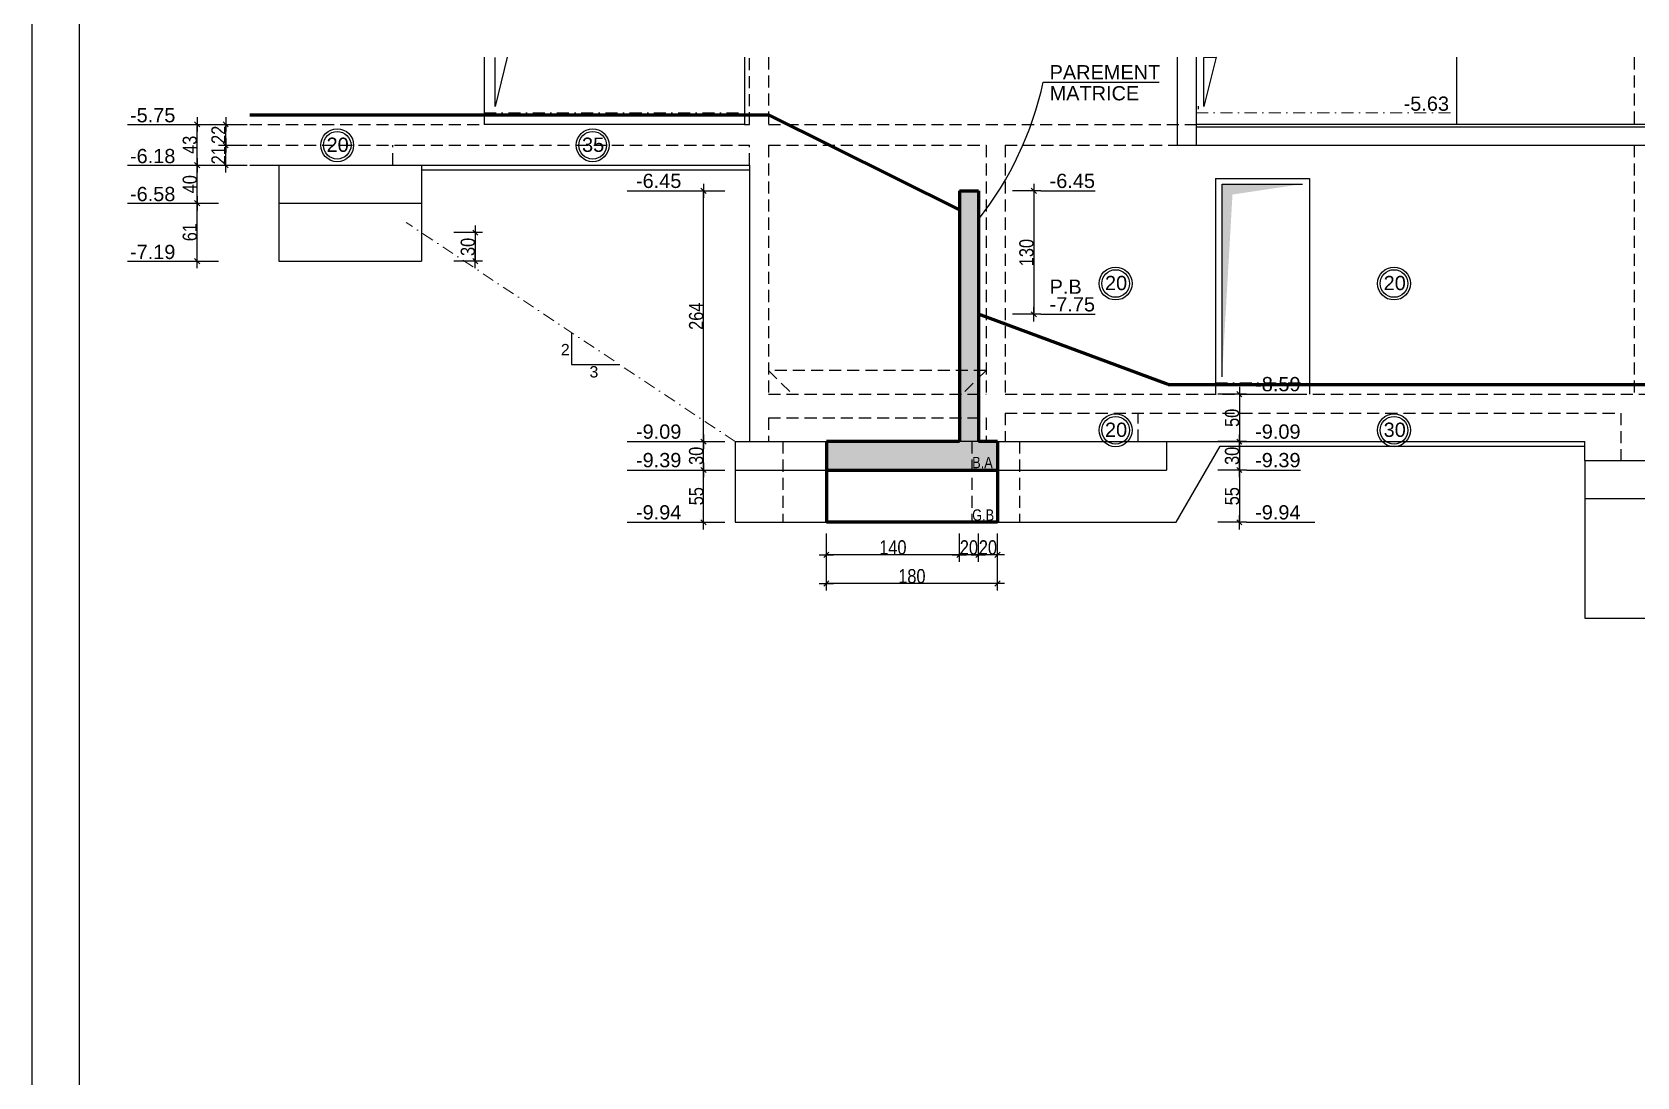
# Model space of a CAD drawing. Header units: centimetres. Extents: x 16433 to 114398, y -50094 to -12305.
# Drawn here: x 52258 to 53946, y -36973 to -35873 of the extents above; entities that cross this region are included whole.
import ezdxf

# ---------------------------------------------------------------- set-up
doc = ezdxf.new("R2010")
doc.units = ezdxf.units.CM
doc.header["$LTSCALE"] = 0.5
doc.linetypes.add('CACHEX2', pattern=[19.05, 12.7, -6.35])
doc.linetypes.add('TIRETPTX2', pattern=[50.8, 25.4, -12.7, 0, -12.7])
doc.layers.get('DEFPOINTS').update_dxf_attribs({"linetype": 'CONTINUOUS'})
for name, color, linetype in [('01_cote_gen', 4, 'CONTINUOUS'), ('01_linteaux', 2, 'CONTINUOUS'), ('01_poch_murs', 253, 'CONTINUOUS'), ('01_texte', 230, 'CONTINUOUS'), ('AA_COTES', 2, 'CONTINUOUS')]:
    doc.layers.add(name, color=color, linetype=linetype)
doc.layers.add('01_murs_coup', color=5, linetype='CONTINUOUS', lineweight=60)
doc.layers.add('01_tram_axes', color=2, linetype='TIRETPTX2', lineweight=9)
doc.styles.add('ARIAL', font='arial.ttf')
doc.styles.add('STYLE2', font='ARIALN.TTF')
doc.dimstyles.new('JB50', dxfattribs={"dimscale": 0.1, "dimtxt": 150, "dimasz": 15, "dimexe": 0.1, "dimexo": 0.1, "dimgap": 0.09, "dimtad": 1, "dimdec": 1, "dimdsep": 46, "dimtxsty": 'STYLE2', "dimblk1": 'BOND_G', "dimblk2": 'BOND_D', "dimsah": 1, "dimcen": 1.5, "dimdle": 0.01, "dimse1": 1, "dimse2": 1, "dimclrd": 4, "dimclre": 2, "dimclrt": 6, "dimazin": 2, "dimtfac": 2.333333, "dimtdec": 1, "dimtix": 1, "dimtmove": 2, "dimatfit": 3, "dimldrblk": 'BOND_G', "dimfxl": 1, "dimtolj": 1, "dimtzin": 0, "dimarcsym": 0})

# ---------------------------------------------------------------- blocks, each defined once
blk = doc.blocks.new('BOND_G')
at = {"layer": 'AA_COTES', "color": 0}
for p, q in [((0, -5), (0, 15)), ((5, 0), (-5, 0)), ((1.8, 1.8), (-1.8, -1.8))]:
    blk.add_line(p, q, dxfattribs=at)
blk = doc.blocks.new('BOND_D')
at = {"layer": 'AA_COTES', "color": 0}
for p, q in [((5, 0), (-5, 0)), ((-1.8, -1.8), (1.8, 1.8)), ((0, 5), (0, -15))]:
    blk.add_line(p, q, dxfattribs=at)
blk = doc.blocks.new('*D3728')
at = {"layer": '01_cote_gen', "color": 4, "lineweight": -2, "transparency": 16777216}
blk.add_line((53528.1, -36255.6), (53528.1, -36302.6), dxfattribs=at)
at = {"layer": 'DEFPOINTS', "color": 0}
for p in [(53402, -36254.1), (53454, -36304.1), (53528.1, -36304.1)]:
    blk.add_point(p, dxfattribs=at)
at = {"layer": '01_cote_gen', "color": 4, "lineweight": -2, "transparency": 16777216, "xscale": 1.5, "yscale": 1.5, "zscale": 1.5}
for name, p, rotation in [('BOND_G', (53528.1, -36254.1), 90), ('BOND_D', (53528.1, -36304.1), 270)]:
    blk.add_blockref(name, p, dxfattribs=dict(at, rotation=rotation))
at = {"layer": '01_cote_gen', "color": 6, "transparency": 16777216, "insert": (53520.5, -36279.1), "char_height": 15, "attachment_point": 5, "rotation": 90, "style": 'STYLE2'}
blk.add_mtext('\\A1;50', dxfattribs=at)
blk = doc.blocks.new('*D3729')
at = {"layer": '01_cote_gen', "color": 4, "lineweight": -2, "transparency": 16777216}
blk.add_line((53528.1, -36305.6), (53528.1, -36332.6), dxfattribs=at)
at = {"layer": 'DEFPOINTS', "color": 0}
for p in [(53505.6, -36304.1), (53454, -36334.1), (53528.1, -36334.1)]:
    blk.add_point(p, dxfattribs=at)
at = {"layer": '01_cote_gen', "color": 4, "lineweight": -2, "transparency": 16777216, "xscale": 1.5, "yscale": 1.5, "zscale": 1.5}
for name, p, rotation in [('BOND_G', (53528.1, -36304.1), 90), ('BOND_D', (53528.1, -36334.1), 270)]:
    blk.add_blockref(name, p, dxfattribs=dict(at, rotation=rotation))
at = {"layer": '01_cote_gen', "color": 6, "transparency": 16777216, "insert": (53520.5, -36319.1), "char_height": 15, "attachment_point": 5, "rotation": 90, "style": 'STYLE2'}
blk.add_mtext('\\A1;30', dxfattribs=at)
blk = doc.blocks.new('*D3730')
at = {"layer": '01_cote_gen', "color": 4, "lineweight": -2, "transparency": 16777216}
blk.add_line((53528.1, -36335.6), (53528.1, -36387.6), dxfattribs=at)
at = {"layer": 'DEFPOINTS', "color": 0}
for p in [(53505.6, -36334.1), (53454, -36389.1), (53528.1, -36389.1)]:
    blk.add_point(p, dxfattribs=at)
at = {"layer": '01_cote_gen', "color": 4, "lineweight": -2, "transparency": 16777216, "xscale": 1.5, "yscale": 1.5, "zscale": 1.5}
for name, p, rotation in [('BOND_G', (53528.1, -36334.1), 90), ('BOND_D', (53528.1, -36389.1), 270)]:
    blk.add_blockref(name, p, dxfattribs=dict(at, rotation=rotation))
at = {"layer": '01_cote_gen', "color": 6, "transparency": 16777216, "insert": (53520.5, -36361.6), "char_height": 15, "attachment_point": 5, "rotation": 90, "style": 'STYLE2'}
blk.add_mtext('\\A1;55', dxfattribs=at)
blk = doc.blocks.new('*D3716')
at = {"layer": '01_cote_gen', "color": 4, "lineweight": -2, "transparency": 16777216}
blk.add_line((52964.4, -36387.6), (52964.4, -36335.6), dxfattribs=at)
at = {"layer": 'DEFPOINTS', "color": 0}
for p in [(52964.4, -36334.1), (53209.8, -36334.1), (53209.8, -36389.1)]:
    blk.add_point(p, dxfattribs=at)
at = {"layer": '01_cote_gen', "color": 4, "lineweight": -2, "transparency": 16777216, "xscale": 1.5, "yscale": 1.5, "zscale": 1.5}
for name, p, rotation in [('BOND_D', (52964.4, -36334.1), 90), ('BOND_G', (52964.4, -36389.1), 270)]:
    blk.add_blockref(name, p, dxfattribs=dict(at, rotation=rotation))
at = {"layer": '01_cote_gen', "color": 6, "transparency": 16777216, "insert": (52956.8, -36361.6), "char_height": 15, "attachment_point": 5, "rotation": 90, "style": 'STYLE2'}
blk.add_mtext('\\A1;55', dxfattribs=at)
blk = doc.blocks.new('*D3717')
at = {"layer": '01_cote_gen', "color": 4, "lineweight": -2, "transparency": 16777216}
blk.add_line((52964.4, -36332.6), (52964.4, -36305.6), dxfattribs=at)
at = {"layer": 'DEFPOINTS', "color": 0}
for p in [(52964.4, -36304.1), (53095, -36304.1), (52986.9, -36334.1)]:
    blk.add_point(p, dxfattribs=at)
at = {"layer": '01_cote_gen', "color": 4, "lineweight": -2, "transparency": 16777216, "xscale": 1.5, "yscale": 1.5, "zscale": 1.5}
for name, p, rotation in [('BOND_D', (52964.4, -36304.1), 90), ('BOND_G', (52964.4, -36334.1), 270)]:
    blk.add_blockref(name, p, dxfattribs=dict(at, rotation=rotation))
at = {"layer": '01_cote_gen', "color": 6, "transparency": 16777216, "insert": (52956.7, -36319.1), "char_height": 15, "attachment_point": 5, "rotation": 90, "style": 'STYLE2'}
blk.add_mtext('\\A1;30', dxfattribs=at)
blk = doc.blocks.new('*D3718')
at = {"layer": '01_cote_gen', "color": 4, "lineweight": -2, "transparency": 16777216}
blk.add_line((52964.4, -36302.6), (52964.4, -36041.6), dxfattribs=at)
at = {"layer": 'DEFPOINTS', "color": 0}
for p in [(52964.4, -36040.1), (53280.9, -36040.1), (53140.9, -36304.1)]:
    blk.add_point(p, dxfattribs=at)
at = {"layer": '01_cote_gen', "color": 4, "lineweight": -2, "transparency": 16777216, "xscale": 1.5, "yscale": 1.5, "zscale": 1.5}
for name, p, rotation in [('BOND_D', (52964.4, -36040.1), 90), ('BOND_G', (52964.4, -36304.1), 270)]:
    blk.add_blockref(name, p, dxfattribs=dict(at, rotation=rotation))
at = {"layer": '01_cote_gen', "color": 6, "transparency": 16777216, "insert": (52956.7, -36172.1), "char_height": 15, "attachment_point": 5, "rotation": 90, "style": 'STYLE2'}
blk.add_mtext('\\A1;264', dxfattribs=at)
blk = doc.blocks.new('*D3719')
at = {"layer": '01_cote_gen', "color": 4, "lineweight": -2, "transparency": 16777216}
blk.add_line((53311.9, -36041.6), (53311.9, -36168.6), dxfattribs=at)
at = {"layer": 'DEFPOINTS', "color": 0}
for p in [(53253.6, -36040.1), (53253.6, -36170.1), (53311.9, -36170.1)]:
    blk.add_point(p, dxfattribs=at)
at = {"layer": '01_cote_gen', "color": 4, "lineweight": -2, "transparency": 16777216, "xscale": 1.5, "yscale": 1.5, "zscale": 1.5}
for name, p, rotation in [('BOND_G', (53311.9, -36040.1), 90), ('BOND_D', (53311.9, -36170.1), 270)]:
    blk.add_blockref(name, p, dxfattribs=dict(at, rotation=rotation))
at = {"layer": '01_cote_gen', "color": 6, "transparency": 16777216, "insert": (53304.2, -36105.1), "char_height": 15, "attachment_point": 5, "rotation": 90, "style": 'STYLE2'}
blk.add_mtext('\\A1;130', dxfattribs=at)
blk = doc.blocks.new('*D3720')
at = {"layer": '01_cote_gen', "color": 4, "lineweight": -2, "transparency": 16777216}
blk.add_line((52461.7, -35990.6), (52461.7, -35971.6), dxfattribs=at)
at = {"layer": 'DEFPOINTS', "color": 0}
for p in [(52461.7, -35970.1), (52487, -35970.1), (52487, -35992.1)]:
    blk.add_point(p, dxfattribs=at)
at = {"layer": '01_cote_gen', "color": 4, "lineweight": -2, "transparency": 16777216, "xscale": 1.5, "yscale": 1.5, "zscale": 1.5}
for name, p, rotation in [('BOND_D', (52461.7, -35970.1), 90), ('BOND_G', (52461.7, -35992.1), 270)]:
    blk.add_blockref(name, p, dxfattribs=dict(at, rotation=rotation))
at = {"layer": '01_cote_gen', "color": 6, "transparency": 16777216, "insert": (52454.1, -35981.1), "char_height": 15, "attachment_point": 5, "rotation": 90, "style": 'STYLE2'}
blk.add_mtext('\\A1;22', dxfattribs=at)
blk = doc.blocks.new('*D3721')
at = {"layer": '01_cote_gen', "color": 4, "lineweight": -2, "transparency": 16777216}
blk.add_line((52461.7, -36011.6), (52461.7, -35993.6), dxfattribs=at)
at = {"layer": 'DEFPOINTS', "color": 0}
for p in [(52461.7, -35992.1), (52493.4, -35992.1), (52493.4, -36013.1)]:
    blk.add_point(p, dxfattribs=at)
at = {"layer": '01_cote_gen', "color": 4, "lineweight": -2, "transparency": 16777216, "xscale": 1.5, "yscale": 1.5, "zscale": 1.5}
for name, p, rotation in [('BOND_D', (52461.7, -35992.1), 90), ('BOND_G', (52461.7, -36013.1), 270)]:
    blk.add_blockref(name, p, dxfattribs=dict(at, rotation=rotation))
at = {"layer": '01_cote_gen', "color": 6, "transparency": 16777216, "insert": (52454.1, -36002.6), "char_height": 15, "attachment_point": 5, "rotation": 90, "style": 'STYLE2'}
blk.add_mtext('\\A1;21', dxfattribs=at)
blk = doc.blocks.new('*D3722')
at = {"layer": '01_cote_gen', "color": 4, "lineweight": -2, "transparency": 16777216}
blk.add_line((52431.7, -36011.6), (52431.7, -35971.6), dxfattribs=at)
at = {"layer": 'DEFPOINTS', "color": 0}
for p in [(52431.7, -35970.1), (52507.1, -35970.1), (52502.3, -36013.1)]:
    blk.add_point(p, dxfattribs=at)
at = {"layer": '01_cote_gen', "color": 4, "lineweight": -2, "transparency": 16777216, "xscale": 1.5, "yscale": 1.5, "zscale": 1.5}
for name, p, rotation in [('BOND_D', (52431.7, -35970.1), 90), ('BOND_G', (52431.7, -36013.1), 270)]:
    blk.add_blockref(name, p, dxfattribs=dict(at, rotation=rotation))
at = {"layer": '01_cote_gen', "color": 6, "transparency": 16777216, "insert": (52424, -35991.6), "char_height": 15, "attachment_point": 5, "rotation": 90, "style": 'STYLE2'}
blk.add_mtext('\\A1;43', dxfattribs=at)
blk = doc.blocks.new('*D3723')
at = {"layer": '01_cote_gen', "color": 4, "lineweight": -2, "transparency": 16777216}
blk.add_line((52431.7, -36051.6), (52431.7, -36014.6), dxfattribs=at)
at = {"layer": 'DEFPOINTS', "color": 0}
for p in [(52431.7, -36013.1), (52538.8, -36013.1), (52529.8, -36053.1)]:
    blk.add_point(p, dxfattribs=at)
at = {"layer": '01_cote_gen', "color": 4, "lineweight": -2, "transparency": 16777216, "xscale": 1.5, "yscale": 1.5, "zscale": 1.5}
for name, p, rotation in [('BOND_D', (52431.7, -36013.1), 90), ('BOND_G', (52431.7, -36053.1), 270)]:
    blk.add_blockref(name, p, dxfattribs=dict(at, rotation=rotation))
at = {"layer": '01_cote_gen', "color": 6, "transparency": 16777216, "insert": (52424, -36033.1), "char_height": 15, "attachment_point": 5, "rotation": 90, "style": 'STYLE2'}
blk.add_mtext('\\A1;40', dxfattribs=at)
blk = doc.blocks.new('*D3667')
at = {"layer": '01_cote_gen', "color": 4, "lineweight": -2, "transparency": 16777216}
blk.add_line((53272.1, -36423.3), (53255.1, -36423.3), dxfattribs=at)
at = {"layer": 'DEFPOINTS', "color": 0}
for p in [(53253.6, -36292.8), (53273.6, -36304.1), (53253.6, -36423.3)]:
    blk.add_point(p, dxfattribs=at)
at = {"layer": '01_cote_gen', "color": 4, "lineweight": -2, "transparency": 16777216, "xscale": 1.5, "yscale": 1.5, "zscale": 1.5, "rotation": 180}
blk.add_blockref('BOND_D', (53253.6, -36423.3), dxfattribs=at)
at = {"layer": '01_cote_gen', "color": 4, "lineweight": -2, "transparency": 16777216, "xscale": 1.5, "yscale": 1.5, "zscale": 1.5}
blk.add_blockref('BOND_G', (53273.6, -36423.3), dxfattribs=at)
at = {"layer": '01_cote_gen', "color": 6, "transparency": 16777216, "insert": (53263.6, -36415.6), "char_height": 15, "attachment_point": 5, "style": 'STYLE2'}
blk.add_mtext('\\A1;20', dxfattribs=at)
blk = doc.blocks.new('*D3668')
at = {"layer": '01_cote_gen', "color": 4, "lineweight": -2, "transparency": 16777216}
blk.add_line((53252.1, -36423.3), (53235.1, -36423.3), dxfattribs=at)
at = {"layer": 'DEFPOINTS', "color": 0}
for p in [(53233.6, -36297.6), (53253.6, -36297.6), (53233.6, -36423.3)]:
    blk.add_point(p, dxfattribs=at)
at = {"layer": '01_cote_gen', "color": 4, "lineweight": -2, "transparency": 16777216, "xscale": 1.5, "yscale": 1.5, "zscale": 1.5, "rotation": 180}
blk.add_blockref('BOND_D', (53233.6, -36423.3), dxfattribs=at)
at = {"layer": '01_cote_gen', "color": 4, "lineweight": -2, "transparency": 16777216, "xscale": 1.5, "yscale": 1.5, "zscale": 1.5}
blk.add_blockref('BOND_G', (53253.6, -36423.3), dxfattribs=at)
at = {"layer": '01_cote_gen', "color": 6, "transparency": 16777216, "insert": (53243.6, -36415.6), "char_height": 15, "attachment_point": 5, "style": 'STYLE2'}
blk.add_mtext('\\A1;20', dxfattribs=at)
blk = doc.blocks.new('*D3669')
at = {"layer": '01_cote_gen', "color": 4, "lineweight": -2, "transparency": 16777216}
blk.add_line((53232.1, -36423.3), (53095.1, -36423.3), dxfattribs=at)
at = {"layer": 'DEFPOINTS', "color": 0}
for p in [(53233.6, -36293.9), (53093.6, -36304.1), (53093.6, -36423.3)]:
    blk.add_point(p, dxfattribs=at)
at = {"layer": '01_cote_gen', "color": 4, "lineweight": -2, "transparency": 16777216, "xscale": 1.5, "yscale": 1.5, "zscale": 1.5, "rotation": 180}
blk.add_blockref('BOND_D', (53093.6, -36423.3), dxfattribs=at)
at = {"layer": '01_cote_gen', "color": 4, "lineweight": -2, "transparency": 16777216, "xscale": 1.5, "yscale": 1.5, "zscale": 1.5}
blk.add_blockref('BOND_G', (53233.6, -36423.3), dxfattribs=at)
at = {"layer": '01_cote_gen', "color": 6, "transparency": 16777216, "insert": (53163.6, -36415.6), "char_height": 15, "attachment_point": 5, "style": 'STYLE2'}
blk.add_mtext('\\A1;140', dxfattribs=at)
blk = doc.blocks.new('*D3670')
at = {"layer": '01_cote_gen', "color": 4, "lineweight": -2, "transparency": 16777216}
blk.add_line((53272.1, -36453.5), (53095.1, -36453.5), dxfattribs=at)
at = {"layer": 'DEFPOINTS', "color": 0}
for p in [(53093.6, -36304.1), (53273.6, -36304.1), (53093.6, -36453.5)]:
    blk.add_point(p, dxfattribs=at)
at = {"layer": '01_cote_gen', "color": 4, "lineweight": -2, "transparency": 16777216, "xscale": 1.5, "yscale": 1.5, "zscale": 1.5, "rotation": 180}
blk.add_blockref('BOND_D', (53093.6, -36453.5), dxfattribs=at)
at = {"layer": '01_cote_gen', "color": 4, "lineweight": -2, "transparency": 16777216, "xscale": 1.5, "yscale": 1.5, "zscale": 1.5}
blk.add_blockref('BOND_G', (53273.6, -36453.5), dxfattribs=at)
at = {"layer": '01_cote_gen', "color": 6, "transparency": 16777216, "insert": (53183.6, -36445.9), "char_height": 15, "attachment_point": 5, "style": 'STYLE2'}
blk.add_mtext('\\A1;180', dxfattribs=at)
blk = doc.blocks.new('*D3689')
at = {"layer": '01_cote_gen', "color": 4, "lineweight": -2, "transparency": 16777216}
blk.add_line((52724.2, -36085.6), (52724.2, -36112.6), dxfattribs=at)
at = {"layer": 'DEFPOINTS', "color": 0}
for p in [(52667.6, -36084.1), (52667.6, -36114.1), (52724.2, -36114.1)]:
    blk.add_point(p, dxfattribs=at)
at = {"layer": '01_cote_gen', "color": 4, "lineweight": -2, "transparency": 16777216, "xscale": 1.5, "yscale": 1.5, "zscale": 1.5}
for name, p, rotation in [('BOND_G', (52724.2, -36084.1), 90), ('BOND_D', (52724.2, -36114.1), 270)]:
    blk.add_blockref(name, p, dxfattribs=dict(at, rotation=rotation))
at = {"layer": '01_cote_gen', "color": 6, "transparency": 16777216, "insert": (52716.5, -36099.1), "char_height": 15, "attachment_point": 5, "rotation": 90, "style": 'STYLE2'}
blk.add_mtext('\\A1;30', dxfattribs=at)
blk = doc.blocks.new('*D3690')
at = {"layer": '01_cote_gen', "color": 4, "lineweight": -2, "transparency": 16777216}
blk.add_line((52431.7, -36112.6), (52431.7, -36054.6), dxfattribs=at)
at = {"layer": 'DEFPOINTS', "color": 0}
for p in [(52431.7, -36053.1), (52517.6, -36053.1), (52517.6, -36114.1)]:
    blk.add_point(p, dxfattribs=at)
at = {"layer": '01_cote_gen', "color": 4, "lineweight": -2, "transparency": 16777216, "xscale": 1.5, "yscale": 1.5, "zscale": 1.5}
for name, p, rotation in [('BOND_D', (52431.7, -36053.1), 90), ('BOND_G', (52431.7, -36114.1), 270)]:
    blk.add_blockref(name, p, dxfattribs=dict(at, rotation=rotation))
at = {"layer": '01_cote_gen', "color": 6, "transparency": 16777216, "insert": (52424, -36083.6), "char_height": 15, "attachment_point": 5, "rotation": 90, "style": 'STYLE2'}
blk.add_mtext('\\A1;61', dxfattribs=at)

msp = doc.modelspace()

# ---------------------------------------------------------------- hatches: boundary and pattern name
at = {"layer": '01_poch_murs', "ltscale": 2}
h = msp.add_hatch(color=256, dxfattribs=at)
h.dxf.hatch_style = 1
h.paths.add_polyline_path([(53273.637, -36304.078), (53253.637, -36304.078), (53253.637, -36040.078), (53233.637, -36040.078), (53233.637, -36304.078), (53093.637, -36304.078), (53093.637, -36334.078), (53273.637, -36334.078)])

# ---------------------------------------------------------------- linework, layer by layer
at = {"layer": '01_cote_gen'}
msp.add_line((52257.974, -38073.211), (52257.974, -33873.211), dxfattribs=at)
at = {"layer": '01_linteaux'}
for p, q in [((52733.637, -35899.501), (52733.637, -35970.078)), ((53007.637, -35899.501), (53007.637, -35970.078)), ((53462.637, -35899.501), (53462.637, -35992.078)), ((53482.637, -35899.501), (53482.637, -35992.078)), ((53482.637, -35899.501), (53482.637, -35970.078)), ((53756.637, -35899.501), (53756.637, -35970.078)), ((53484.637, -35951.078), (53484.637, -35954.078)), ((53007.637, -35970.078), (52733.637, -35970.078)), ((53959.637, -35970.078), (53482.637, -35970.078)), ((54163.637, -35973.078), (53482.637, -35973.078)), ((53462.637, -35992.078), (53482.637, -35992.078)), ((53482.637, -35992.078), (54163.637, -35992.078)), ((52486.957, -36013.078), (52517.637, -36013.078)), ((52517.637, -36013.078), (52517.637, -36114.056)), ((52517.637, -36013.078), (52667.637, -36013.078)), ((52667.637, -36013.078), (53012.671, -36013.078)), ((52667.637, -36013.078), (52667.637, -36114.056)), ((53012.671, -36013.078), (53012.671, -36304.078)), ((52667.637, -36018.078), (53012.671, -36018.078)), ((53503.083, -36027.078), (53602.083, -36027.078)), ((53503.083, -36027.078), (53503.083, -36254.078)), ((53602.083, -36027.078), (53602.083, -36254.078)), ((52517.637, -36053.078), (52667.637, -36053.078)), ((52517.637, -36114.056), (52667.637, -36114.056)), ((52997.671, -36304.078), (53047.671, -36304.078)), ((52997.671, -36304.078), (52997.671, -36389.078)), ((53047.671, -36304.078), (53093.637, -36304.078)), ((53253.637, -36304.078), (53233.637, -36304.078)), ((53273.637, -36304.078), (53296.637, -36304.078)), ((53296.637, -36304.078), (53451.637, -36304.078)), ((53451.637, -36304.078), (53451.637, -36334.078)), ((53451.637, -36304.078), (53891.637, -36304.078)), ((53461.637, -36389.078), (53507.825, -36309.078)), ((53507.825, -36309.078), (53891.637, -36309.078)), ((53891.637, -36324.078), (53891.637, -36304.078)), ((52997.671, -36334.078), (53047.671, -36334.078)), ((53047.671, -36334.078), (53093.637, -36334.078)), ((53273.637, -36334.078), (53296.637, -36334.078)), ((53296.637, -36334.078), (53451.637, -36334.078)), ((53891.637, -36324.078), (54011.637, -36324.078)), ((53891.637, -36324.078), (53891.637, -36490.078)), ((53891.637, -36364.078), (54011.637, -36364.078)), ((52997.671, -36389.078), (53047.671, -36389.078)), ((53047.671, -36389.078), (53093.637, -36389.078)), ((53273.637, -36389.078), (53296.637, -36389.078)), ((53296.637, -36389.078), (53461.637, -36389.078)), ((53891.637, -36490.078), (54011.637, -36490.078))]:
    msp.add_line(p, q, dxfattribs=at)
at = {"layer": '01_linteaux', "linetype": 'CACHEX2', "ltscale": 2}
for p, q in [((53012.671, -35970.078), (53012.671, -35899.501)), ((53032.671, -35899.501), (53032.671, -35970.078)), ((53943.637, -35899.501), (53943.637, -35970.078)), ((52486.957, -35970.078), (52733.637, -35970.078)), ((53007.637, -35970.078), (53012.671, -35970.078)), ((53032.671, -35970.078), (53482.637, -35970.078)), ((52486.957, -35992.078), (53012.671, -35992.078)), ((52637.637, -36013.078), (52637.637, -35992.078)), ((53012.671, -36013.078), (53012.671, -35992.078)), ((53032.671, -35992.078), (53261.637, -35992.078)), ((53032.671, -35992.078), (53032.671, -36254.078)), ((53261.637, -35992.078), (53261.637, -36254.078)), ((53281.637, -35992.078), (53462.637, -35992.078)), ((53281.637, -35992.078), (53281.637, -36254.078)), ((53943.637, -35992.078), (53943.637, -36254.078)), ((53032.671, -36229.078), (53057.671, -36254.078)), ((53261.637, -36229.078), (53032.671, -36229.078)), ((53261.637, -36229.078), (53236.637, -36254.078)), ((53032.671, -36254.078), (53261.637, -36254.078)), ((53281.637, -36254.078), (53959.637, -36254.078)), ((53032.671, -36279.078), (53261.637, -36279.078)), ((53032.671, -36279.078), (53032.671, -36304.078)), ((53261.637, -36279.078), (53261.637, -36304.078)), ((53281.637, -36274.078), (53929.637, -36274.078)), ((53281.637, -36274.078), (53281.637, -36304.078)), ((53421.637, -36304.078), (53421.637, -36274.078)), ((53929.637, -36274.078), (53929.637, -36324.078)), ((53047.671, -36304.078), (53047.671, -36389.078)), ((53246.637, -36304.078), (53246.637, -36389.078)), ((53296.637, -36304.078), (53296.637, -36389.078))]:
    msp.add_line(p, q, dxfattribs=at)
at = {"layer": '01_murs_coup'}
for p, q in [((52486.957, -35960.078), (53032.671, -35960.078)), ((53233.637, -36060.078), (53032.671, -35960.078)), ((53233.637, -36040.078), (53253.637, -36040.078)), ((53233.637, -36040.078), (53233.637, -36304.078)), ((53253.637, -36040.078), (53253.637, -36304.078)), ((53453.083, -36244.078), (53253.637, -36170.078)), ((53453.083, -36244.078), (54042.924, -36244.078)), ((53093.637, -36304.078), (53093.637, -36334.078)), ((53233.637, -36304.078), (53093.637, -36304.078)), ((53273.637, -36304.078), (53253.637, -36304.078)), ((53273.637, -36304.078), (53273.637, -36334.078)), ((53093.637, -36334.078), (53273.637, -36334.078)), ((53093.637, -36334.078), (53093.637, -36389.078)), ((53273.637, -36334.078), (53273.637, -36389.078)), ((53273.637, -36389.078), (53093.637, -36389.078))]:
    msp.add_line(p, q, dxfattribs=at)
at = {"layer": '01_poch_murs'}
for p, q in [((52757.948, -35899.501), (52745.169, -35951.117)), ((52745.169, -35951.117), (52745.169, -35899.75)), ((53490.828, -35899.75), (53503.606, -35899.501)), ((53503.606, -35899.501), (53490.828, -35951.117)), ((53490.828, -35951.117), (53490.828, -35899.75)), ((53509.861, -36235.897), (53509.861, -36032.918)), ((53509.861, -36032.918), (53594.575, -36032.918))]:
    msp.add_line(p, q, dxfattribs=at)
for points in [[(52745.169, -35951.117), (52745.169, -35899.75), (52757.948, -35899.501), (52745.169, -35951.117)], [(53490.828, -35951.117), (53490.828, -35899.75), (53503.606, -35899.501), (53490.828, -35951.117)], [(53509.861, -36235.897), (53509.861, -36032.918), (53520.911, -36043.961)], [(53509.861, -36032.918), (53594.575, -36032.918), (53520.911, -36043.961)]]:
    msp.add_solid(points, dxfattribs=at)
at = {"layer": '01_texte'}
for p, q in [((52307.974, -38023.211), (52307.974, -33923.211)), ((53321.74, -35925.68), (53443.62, -35925.68)), ((52358.422, -35970.078), (52424.192, -35970.078)), ((52358.422, -36013.078), (52424.192, -36013.078)), ((52884.21, -36040.078), (52956.912, -36040.078)), ((53319.397, -36040.078), (53376.419, -36040.078)), ((52358.422, -36053.078), (52424.192, -36053.078)), ((52358.422, -36114.056), (52424.192, -36114.056)), ((53319.397, -36170.078), (53376.419, -36170.078)), ((52825.31, -36189.172), (52825.31, -36223.01)), ((52825.31, -36223.01), (52876.068, -36223.01)), ((53535.624, -36254.078), (53592.308, -36254.078)), ((52884.21, -36304.078), (52956.912, -36304.078)), ((52884.21, -36334.078), (52956.912, -36334.078)), ((53535.624, -36334.078), (53592.308, -36334.078)), ((52884.21, -36389.078), (52956.912, -36389.078)), ((53535.624, -36389.078), (53607.513, -36389.078))]:
    msp.add_line(p, q, dxfattribs=at)
for centre, radius in [((52578.971, -35992.078), 17.309), ((52578.971, -35992.078), 14.533), ((52847.752, -35992.078), 17.309), ((52847.752, -35992.078), 14.533), ((53397.932, -36137.661), 17.309), ((53397.932, -36137.661), 14.533), ((53690.831, -36137.661), 17.309), ((53690.831, -36137.661), 14.533), ((53397.932, -36292.17), 17.309), ((53397.932, -36292.17), 14.533), ((53690.831, -36292.17), 17.309), ((53690.831, -36292.17), 14.533)]:
    msp.add_circle(centre, radius, dxfattribs=at)
msp.add_arc((52974.499, -35850.613), 355.262, 321.78771, 347.801436, dxfattribs=at)
at = {"layer": '01_tram_axes'}
for p, q in [((52733.637, -35958.078), (53007.637, -35958.078)), ((53482.637, -35958.078), (53756.637, -35958.078)), ((52997.671, -36304.078), (52651.685, -36073.421)), ((53503.083, -36242.078), (53602.083, -36242.078))]:
    msp.add_line(p, q, dxfattribs=at)

# ---------------------------------------------------------------- texts
at = {"layer": '01_texte', "style": 'ARIAL'}
for s, height, p in [('PAREMENT', 15, (53328.491, -35922.717)), ('MATRICE', 15, (53328.491, -35944.799)), ('-5.63', 15, (53700.941, -35955.78)), ('-5.75', 15, (52360.965, -35967.919)), ('-6.18', 15, (52360.965, -36010.919)), ('20', 15, (52567.79, -35999.036)), ('35', 15, (52836.571, -35999.036)), ('-6.45', 15, (52893.304, -36037.074)), ('-6.45', 15, (53328.491, -36037.074)), ('-6.58', 15, (52360.965, -36050.919)), ('-7.19', 15, (52360.965, -36111.896)), ('20', 15, (53386.751, -36144.619)), ('20', 15, (53679.914, -36144.619)), ('P.B', 15, (53328.491, -36148.497)), ('-7.75', 15, (53328.491, -36167.074)), ('2', 12, (52814.246, -36213.268)), ('3', 12, (52844.393, -36236.613)), ('-8.59', 15, (53544.718, -36251.074)), ('-9.09', 15, (52893.304, -36301.074)), ('20', 15, (53386.751, -36299.128)), ('-9.09', 15, (53544.718, -36301.074)), ('30', 15, (53679.914, -36299.128)), ('-9.39', 15, (52893.304, -36331.074)), ('-9.39', 15, (53544.718, -36331.074)), ('-9.94', 15, (52893.304, -36386.074)), ('-9.94', 15, (53544.718, -36386.074))]:
    msp.add_text(s, height=height, dxfattribs=at).set_placement(p)
at = {"layer": '01_texte', "style": 'ARIAL', "width": 0.8}
for s, p in [('B.A', (53247.042, -36332.151)), ('G.B', (53247.042, -36387.433))]:
    msp.add_text(s, height=12, dxfattribs=at).set_placement(p)

# ---------------------------------------------------------------- dimensions: what is measured, and where the dimension line sits
at = {"layer": '01_cote_gen'}
for base, p1, p2, picture, middle in [((52431.692, -35970.078), (52502.297, -36013.078), (52507.088, -35970.078), '*D3722', (52424.024, -35991.578)), ((52461.679, -35970.078), (52486.957, -35992.078), (52486.957, -35970.078), '*D3720', (52454.139, -35981.078)), ((52461.679, -35992.078), (52493.38, -36013.078), (52493.38, -35992.078), '*D3721', (52454.139, -36002.578)), ((52431.692, -36013.078), (52529.793, -36053.078), (52538.789, -36013.078), '*D3723', (52424.024, -36033.078)), ((52431.692, -36053.078), (52517.637, -36114.056), (52517.637, -36053.078), '*D3690', (52424.024, -36083.567)), ((52964.412, -36040.078), (53140.939, -36304.078), (53280.939, -36040.078), '*D3718', (52956.744, -36172.078)), ((53311.897, -36170.078), (53253.637, -36040.078), (53253.637, -36170.078), '*D3719', (53304.229, -36105.078)), ((52724.185, -36114.056), (52667.637, -36084.056), (52667.637, -36114.056), '*D3689', (52716.517, -36099.056)), ((53528.124, -36304.078), (53401.952, -36254.078), (53453.952, -36304.078), '*D3728', (53520.456, -36279.078)), ((52964.412, -36304.078), (52986.912, -36334.078), (53094.972, -36304.078), '*D3717', (52956.744, -36319.078)), ((53528.124, -36334.078), (53505.624, -36304.078), (53453.952, -36334.078), '*D3729', (53520.456, -36319.078)), ((52964.412, -36334.078), (53209.8, -36389.078), (53209.8, -36334.078), '*D3716', (52956.775, -36361.578)), ((53528.124, -36389.078), (53505.624, -36334.078), (53453.952, -36389.078), '*D3730', (53520.487, -36361.578))]:
    dim = msp.add_linear_dim(base=base, p1=p1, p2=p2, angle=90, dimstyle='JB50', dxfattribs=at)
    dim.commit()
    dim.dimension.update_dxf_attribs({"geometry": picture, "text_midpoint": middle})
for base, p1, p2, picture, middle in [((53093.637, -36423.295), (53233.637, -36293.91), (53093.637, -36304.078), '*D3669', (53163.637, -36415.627)), ((53233.637, -36423.295), (53253.637, -36297.622), (53233.637, -36297.622), '*D3668', (53243.637, -36415.627)), ((53253.637, -36423.295), (53273.637, -36304.078), (53253.637, -36292.849), '*D3667', (53263.637, -36415.627)), ((53093.637, -36453.52), (53273.637, -36304.078), (53093.637, -36304.078), '*D3670', (53183.637, -36445.852))]:
    dim = msp.add_linear_dim(base=base, p1=p1, p2=p2, dimstyle='JB50', dxfattribs=at)
    dim.commit()
    dim.dimension.update_dxf_attribs({"geometry": picture, "text_midpoint": middle})

doc.saveas('drawing.dxf')
